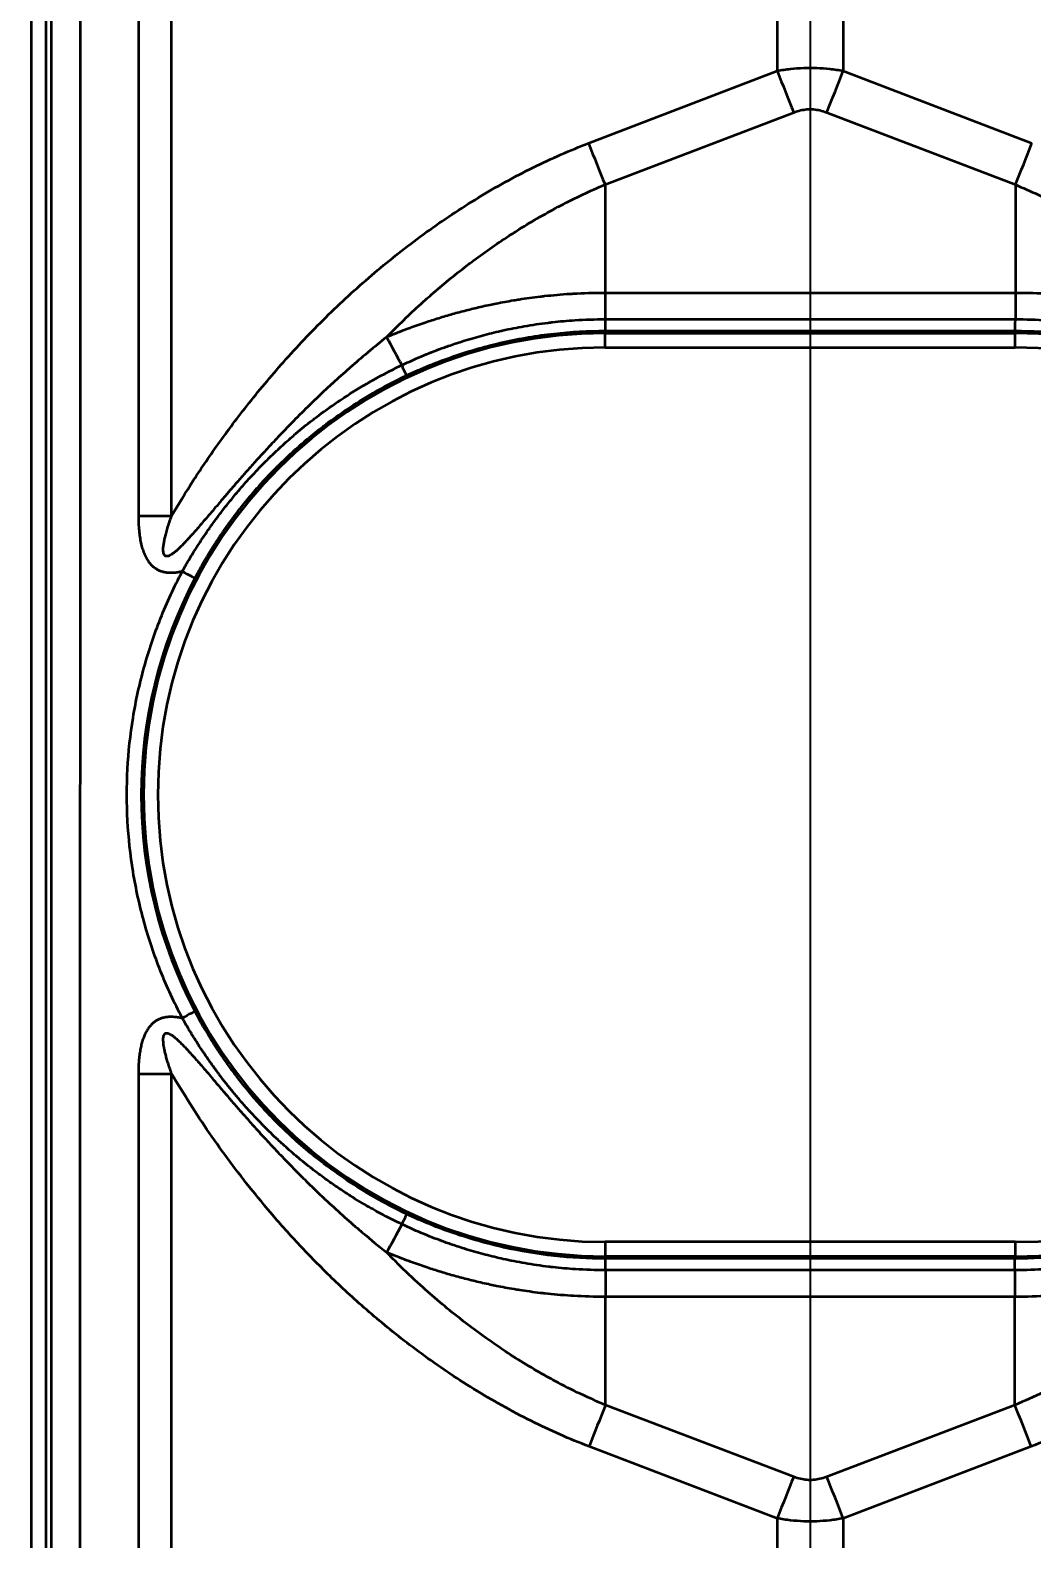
# Model space of a CAD drawing. Header units: millimetres. Extents: x 68 to 2000, y 100 to 2870.
# Drawn here: x 522.4 to 557.1, y 1742.9 to 1795.2 of the extents above; entities that cross this region are included whole.
import ezdxf

# ---------------------------------------------------------------- set-up
doc = ezdxf.new("R2010")
doc.units = ezdxf.units.MM
doc.header["$LTSCALE"] = 10
doc.layers.add('Bemaßung (ISO)', color=7, linetype='Continuous', lineweight=25)
doc.layers.add('Sichtbar schmal (ISO)', color=7, linetype='Continuous', lineweight=35)
doc.styles.add('Notiztext (DIN)', font='verdana.ttf')
doc.dimstyles.new('Standard (DIN)', dxfattribs={"dimscale": 10, "dimtxt": 2.5, "dimasz": 2.5, "dimexe": 2, "dimexo": 4, "dimgap": 0.5, "dimtad": 1, "dimdec": 1, "dimrnd": 1e-08, "dimtxsty": 'Notiztext (DIN)', "dimcen": 0.09, "dimclrd": 256, "dimclre": 256, "dimclrt": 256, "dimadec": 0, "dimazin": 2, "dimtfac": 1, "dimtmove": 0, "dimatfit": 3, "dimfxl": 0, "dimtolj": 1, "dimtzin": 0, "dimlwd": -1, "dimlwe": -1, "dimarcsym": 0})

# ---------------------------------------------------------------- blocks, each defined once
blk = doc.blocks.new('*D75')
at = {"layer": 'Bemaßung (ISO)', "transparency": 16777216}
for p, q in [((549.429, 1980.97), (549.429, 1443.321)), ((489.279, 1583.67), (489.279, 1443.321)), ((464.279, 1463.321), (439.279, 1463.321)), ((489.279, 1463.321), (514.279, 1463.321)), ((514.279, 1463.321), (524.429, 1463.321)), ((549.429, 1463.321), (524.429, 1463.321)), ((574.429, 1463.321), (599.429, 1463.321))]:
    blk.add_line(p, q, dxfattribs=at)
for points in [[(464.279, 1467.488), (464.279, 1459.154), (489.279, 1463.321)], [(574.429, 1467.488), (574.429, 1459.154), (549.429, 1463.321)]]:
    blk.add_solid(points, dxfattribs=at)
at = {"layer": 'Defpoints', "color": 0, "transparency": 16777216}
for p in [(549.429, 2020.97), (489.279, 1623.67), (549.429, 1463.321)]:
    blk.add_point(p, dxfattribs=at)
at = {"layer": 'Bemaßung (ISO)', "transparency": 16777216, "insert": (499.778, 1494.345), "char_height": 25, "attachment_point": 1, "style": 'Notiztext (DIN)'}
blk.add_mtext('\\A1;60', dxfattribs=at)
blk = doc.blocks.new('*D78')
at = {"layer": 'Bemaßung (ISO)', "transparency": 16777216}
for p, q in [((484.438, 2423.661), (377.204, 2423.661)), ((397.204, 1748.679), (397.204, 2398.661)), ((484.438, 1723.679), (377.204, 1723.679))]:
    blk.add_line(p, q, dxfattribs=at)
for points in [[(393.038, 2398.661), (401.371, 2398.661), (397.204, 2423.661)], [(393.038, 1748.679), (401.371, 1748.679), (397.204, 1723.679)]]:
    blk.add_solid(points, dxfattribs=at)
at = {"layer": 'Defpoints', "color": 0, "transparency": 16777216}
for p in [(397.204, 2423.661), (524.438, 2423.661), (524.438, 1723.679)]:
    blk.add_point(p, dxfattribs=at)
at = {"layer": 'Bemaßung (ISO)', "transparency": 16777216, "insert": (366.18, 2043.306), "char_height": 25, "attachment_point": 1, "rotation": 90, "style": 'Notiztext (DIN)'}
blk.add_mtext('\\A1;700', dxfattribs=at)

msp = doc.modelspace()

# ---------------------------------------------------------------- linework, layer by layer
at = {"layer": 'Sichtbar schmal (ISO)'}
for p, q in [((522.438, 1725.678), (522.438, 2421.662)), ((522.938, 2421.662), (522.938, 1725.678)), ((523.13, 1725.87), (523.153, 1976.053)), ((524.13, 1725.865), (524.153, 1976.048)), ((526.157, 1778.345), (526.157, 1943.991)), ((527.298, 1778.346), (527.298, 1943.991)), ((548.288, 1928.576), (548.288, 1793.771)), ((550.571, 1928.576), (550.571, 1793.771)), ((541.749, 1791.263), (548.288, 1793.771)), ((550.571, 1793.771), (557.11, 1791.263)), ((542.32, 1789.826), (548.859, 1792.333)), ((550, 1792.333), (556.539, 1789.826)), ((542.32, 1789.826), (542.32, 1786.068)), ((556.539, 1789.826), (556.539, 1786.068)), ((542.32, 1786.068), (542.32, 1785.159)), ((556.539, 1786.068), (542.32, 1786.068)), ((556.539, 1786.068), (556.539, 1785.159)), ((542.32, 1785.159), (556.539, 1785.159)), ((542.329, 1784.678), (542.329, 1784.755)), ((542.329, 1784.755), (556.529, 1784.755)), ((542.329, 1784.678), (556.529, 1784.678)), ((542.329, 1784.179), (542.329, 1784.678)), ((556.529, 1784.755), (556.529, 1784.678)), ((556.529, 1784.179), (556.529, 1784.678)), ((542.329, 1784.179), (556.529, 1784.179)), ((526.157, 1725.365), (526.157, 1758.991)), ((527.298, 1725.364), (527.298, 1758.991)), ((556.529, 1753.161), (542.329, 1753.161)), ((542.329, 1753.161), (542.329, 1752.661)), ((556.529, 1753.161), (556.529, 1752.661)), ((542.329, 1752.661), (542.329, 1752.582)), ((556.529, 1752.661), (542.329, 1752.661)), ((556.529, 1752.661), (556.529, 1752.582)), ((556.529, 1752.582), (542.329, 1752.582)), ((556.52, 1752.182), (542.339, 1752.182)), ((542.339, 1752.182), (542.339, 1751.257)), ((556.52, 1752.182), (556.52, 1751.257)), ((556.52, 1751.257), (542.339, 1751.257)), ((542.339, 1747.504), (542.339, 1751.257)), ((556.52, 1747.504), (556.52, 1751.257)), ((548.859, 1745.012), (542.339, 1747.504)), ((556.52, 1747.504), (550, 1745.012)), ((548.288, 1743.576), (541.768, 1746.068)), ((557.09, 1746.068), (550.571, 1743.576)), ((548.288, 1743.576), (548.288, 1725.322)), ((550.571, 1743.576), (550.571, 1725.322))]:
    msp.add_line(p, q, dxfattribs=at)
for centre, radius, start, end in [((542.329, 1768.67), 16.009, 90, 270), ((556.529, 1768.67), 16.009, 270, 90), ((542.329, 1768.67), 15.509, 90, 270), ((556.529, 1768.67), 15.509, 270, 90)]:
    msp.add_arc(centre, radius, start, end, dxfattribs=at)
for centre, major_axis, ratio, start_param, end_param in [((548.859, 1793.745), (1.79, -4.668), 0.104798, 4.666655, 4.979151), ((550, 1793.745), (-1.79, -4.668), 0.104799, 1.304034, 1.616531), ((542.32, 1791.237), (1.79, -4.668), 0.104799, 4.666654, 4.979151), ((556.539, 1791.237), (-1.79, -4.668), 0.104799, 1.304034, 1.616531), ((556.535, 1785.255), (-0.005, -0.5), 0.011278, 0.017587, 1.378219), ((536.276, 1781.748), (4.733, -8.809), 0.002478, 4.388759, 4.503357), ((535.222, 1783.655), (0.214, -0.452), 0.013165, 0.017455, 1.362159), ((526.157, 1778.398), (-10, 0), 0.005236, 1.570796, 1.685163), ((542.33, 1768.668), (-16.083, 0), 0.999985, 5.797613, 6.769203), ((527.664, 1776.408), (0.442, -0.233), 0.004632, 0.017453, 1.573239), ((527.667, 1760.923), (0.442, 0.234), 0.004629, 0.017453, 1.568349), ((526.157, 1759.043), (-10, 0), 0.005236, 1.570796, 1.685164), ((536.283, 1755.683), (4.738, 8.806), 0.002481, 4.379438, 4.494996), ((535.232, 1753.676), (0.214, 0.452), 0.008931, 4.929614, 6.265731), ((542.335, 1752.082), (-0.005, 0.5), 0.011383, 4.913606, 6.265594), ((542.339, 1746.042), (1.785, 4.67), 0.108522, 1.294198, 1.606695), ((556.52, 1746.042), (-1.785, 4.67), 0.108522, 4.67649, 4.988987), ((548.859, 1743.55), (1.785, 4.67), 0.108522, 1.294198, 1.606695), ((550, 1743.55), (-1.785, 4.67), 0.108522, 4.67649, 4.988987)]:
    msp.add_ellipse(centre, major_axis=major_axis, ratio=ratio, start_param=start_param, end_param=end_param, dxfattribs=at)
for points, knots in [([(548.288, 1793.771), (548.444, 1793.801), (548.599, 1793.824), (548.751, 1793.842), (548.904, 1793.859), (549.054, 1793.87), (549.204, 1793.876), (549.354, 1793.882), (549.504, 1793.882), (549.654, 1793.876), (549.804, 1793.87), (549.955, 1793.859), (550.107, 1793.842), (550.26, 1793.824), (550.415, 1793.801), (550.571, 1793.771)], [0.0000009, 0.0000009, 0.0000009, 0.0000009, 0.2, 0.2, 0.2, 0.4, 0.4, 0.4, 0.6, 0.6, 0.6, 0.8, 0.8, 0.8, 1, 1, 1, 1]), ([(548.859, 1792.333), (548.937, 1792.363), (549.091, 1792.41), (549.317, 1792.444), (549.541, 1792.444), (549.767, 1792.41), (549.922, 1792.363), (550, 1792.333)], [0.0000017, 0.0000017, 0.0000017, 0.0000017, 0.2, 0.4, 0.6, 0.8, 1, 1, 1, 1]), ([(527.298, 1778.346), (527.53, 1778.737), (527.783, 1779.149), (528.06, 1779.576), (528.337, 1780.004), (528.638, 1780.448), (528.97, 1780.911), (529.302, 1781.375), (529.664, 1781.857), (530.062, 1782.354), (530.459, 1782.852), (530.893, 1783.364), (531.358, 1783.879), (531.823, 1784.394), (532.32, 1784.911), (532.837, 1785.412), (533.353, 1785.912), (533.889, 1786.397), (534.436, 1786.857), (534.983, 1787.318), (535.541, 1787.754), (536.122, 1788.174), (536.703, 1788.594), (537.307, 1788.997), (537.929, 1789.375), (538.551, 1789.753), (539.191, 1790.105), (539.829, 1790.421), (540.468, 1790.737), (541.106, 1791.017), (541.749, 1791.263)], [0, 0, 0, 0, 0.1, 0.1, 0.1, 0.2, 0.2, 0.2, 0.3, 0.3, 0.3, 0.4, 0.4, 0.4, 0.5, 0.5, 0.5, 0.6, 0.6, 0.6, 0.7, 0.7, 0.7, 0.8, 0.8, 0.8, 0.9, 0.9, 0.9, 1, 1, 1, 1]), ([(534.75, 1784.538), (534.803, 1784.593), (534.856, 1784.647), (534.909, 1784.701), (535.291, 1785.088), (535.686, 1785.465), (536.093, 1785.828), (536.164, 1785.891), (536.235, 1785.954), (536.306, 1786.016), (536.703, 1786.363), (537.11, 1786.697), (537.531, 1787.019), (537.608, 1787.078), (537.685, 1787.136), (537.763, 1787.194), (538.188, 1787.511), (538.625, 1787.816), (539.073, 1788.105), (539.135, 1788.145), (539.197, 1788.185), (539.26, 1788.225), (539.73, 1788.521), (540.209, 1788.799), (540.688, 1789.053), (540.721, 1789.071), (540.755, 1789.088), (540.788, 1789.105), (541.298, 1789.372), (541.808, 1789.612), (542.32, 1789.826)], [0, 0, 0, 0, 0.0244768, 0.0244768, 0.0244768, 0.2, 0.2, 0.2, 0.2305457, 0.2305457, 0.2305457, 0.4, 0.4, 0.4, 0.4308357, 0.4308357, 0.4308357, 0.6, 0.6, 0.6, 0.6234963, 0.6234963, 0.6234963, 0.8, 0.8, 0.8, 0.8122123, 0.8122123, 0.8122123, 1, 1, 1, 1]), ([(556.539, 1789.826), (557.057, 1789.609), (557.578, 1789.364), (558.098, 1789.092), (558.247, 1789.013), (558.397, 1788.932), (558.547, 1788.849), (558.917, 1788.643), (559.287, 1788.423), (559.655, 1788.189), (559.952, 1788), (560.248, 1787.802), (560.543, 1787.595), (560.76, 1787.443), (560.976, 1787.285), (561.191, 1787.123), (561.628, 1786.793), (562.06, 1786.444), (562.484, 1786.077), (562.55, 1786.019), (562.617, 1785.96), (562.683, 1785.902), (563.17, 1785.471), (563.646, 1785.016), (564.109, 1784.538)], [0, 0, 0, 0, 0.2, 0.2, 0.2, 0.257551, 0.257551, 0.257551, 0.4, 0.4, 0.4, 0.515115, 0.515115, 0.515115, 0.6, 0.6, 0.6, 0.772792, 0.772792, 0.772792, 0.8, 0.8, 0.8, 1, 1, 1, 1]), ([(542.32, 1786.068), (541.929, 1786.068), (541.558, 1786.056), (541.211, 1786.036), (541.179, 1786.034), (541.147, 1786.033), (541.115, 1786.031), (540.8, 1786.011), (540.505, 1785.984), (540.225, 1785.954), (540.172, 1785.948), (540.12, 1785.942), (540.068, 1785.936), (539.815, 1785.906), (539.575, 1785.873), (539.344, 1785.837), (539.278, 1785.826), (539.213, 1785.816), (539.149, 1785.805), (538.94, 1785.77), (538.739, 1785.733), (538.546, 1785.694), (538.472, 1785.68), (538.399, 1785.665), (538.327, 1785.65), (538.147, 1785.612), (537.973, 1785.572), (537.802, 1785.531), (537.725, 1785.513), (537.648, 1785.494), (537.573, 1785.475), (537.41, 1785.433), (537.25, 1785.391), (537.091, 1785.347), (537.012, 1785.325), (536.934, 1785.302), (536.856, 1785.279), (536.694, 1785.232), (536.534, 1785.183), (536.373, 1785.132), (536.298, 1785.108), (536.223, 1785.083), (536.148, 1785.058), (535.966, 1784.998), (535.785, 1784.935), (535.604, 1784.869), (535.551, 1784.85), (535.498, 1784.831), (535.445, 1784.811), (535.212, 1784.724), (534.98, 1784.633), (534.75, 1784.538)], [0, 0, 0, 0, 0.1016717, 0.1016717, 0.1016717, 0.1111111, 0.1111111, 0.1111111, 0.2045981, 0.2045981, 0.2045981, 0.2222222, 0.2222222, 0.2222222, 0.3085882, 0.3085882, 0.3085882, 0.3333333, 0.3333333, 0.3333333, 0.4138486, 0.4138486, 0.4138486, 0.4444444, 0.4444444, 0.4444444, 0.521024, 0.521024, 0.521024, 0.5555556, 0.5555556, 0.5555556, 0.6298842, 0.6298842, 0.6298842, 0.6666667, 0.6666667, 0.6666667, 0.7424219, 0.7424219, 0.7424219, 0.7777778, 0.7777778, 0.7777778, 0.8637477, 0.8637477, 0.8637477, 0.8888889, 0.8888889, 0.8888889, 0.9999999, 0.9999999, 0.9999999, 0.9999999]), ([(564.109, 1784.538), (563.878, 1784.633), (563.646, 1784.724), (563.413, 1784.811), (563.41, 1784.812), (563.407, 1784.814), (563.403, 1784.815), (563.176, 1784.899), (562.948, 1784.979), (562.72, 1785.055), (562.716, 1785.057), (562.713, 1785.058), (562.71, 1785.059), (562.483, 1785.134), (562.256, 1785.205), (562.027, 1785.272), (562.019, 1785.275), (562.011, 1785.277), (562.002, 1785.28), (561.775, 1785.346), (561.547, 1785.408), (561.313, 1785.468), (561.304, 1785.47), (561.294, 1785.473), (561.285, 1785.475), (561.047, 1785.535), (560.804, 1785.592), (560.55, 1785.646), (560.543, 1785.647), (560.537, 1785.648), (560.53, 1785.65), (560.269, 1785.705), (559.997, 1785.757), (559.709, 1785.805), (559.42, 1785.853), (559.115, 1785.898), (558.79, 1785.936), (558.78, 1785.937), (558.77, 1785.938), (558.761, 1785.939), (558.443, 1785.976), (558.107, 1786.008), (557.743, 1786.031), (557.731, 1786.031), (557.719, 1786.032), (557.707, 1786.033), (557.343, 1786.055), (556.952, 1786.068), (556.539, 1786.068)], [0, 0, 0, 0, 0.111111, 0.111111, 0.111111, 0.11267, 0.11267, 0.11267, 0.220675, 0.220675, 0.220675, 0.222222, 0.222222, 0.222222, 0.329386, 0.329386, 0.329386, 0.333333, 0.333333, 0.333333, 0.440102, 0.440102, 0.440102, 0.444444, 0.444444, 0.444444, 0.552829, 0.552829, 0.552829, 0.555556, 0.555556, 0.555556, 0.666667, 0.666667, 0.666667, 0.777778, 0.777778, 0.777778, 0.781096, 0.781096, 0.781096, 0.888889, 0.888889, 0.888889, 0.892494, 0.892494, 0.892494, 1, 1, 1, 1]), ([(535.272, 1783.565), (535.527, 1783.686), (535.786, 1783.801), (536.047, 1783.909), (536.28, 1784.006), (536.515, 1784.097), (536.752, 1784.183), (536.817, 1784.206), (536.882, 1784.229), (536.947, 1784.252), (537.102, 1784.306), (537.259, 1784.357), (537.416, 1784.406), (537.634, 1784.475), (537.854, 1784.539), (538.076, 1784.599), (538.283, 1784.654), (538.492, 1784.706), (538.702, 1784.753), (538.724, 1784.758), (538.747, 1784.764), (538.77, 1784.769), (539.018, 1784.824), (539.268, 1784.873), (539.518, 1784.917), (539.793, 1784.964), (540.069, 1785.005), (540.346, 1785.039), (540.397, 1785.045), (540.449, 1785.051), (540.501, 1785.057), (540.758, 1785.086), (541.016, 1785.108), (541.275, 1785.125), (541.623, 1785.147), (541.971, 1785.159), (542.32, 1785.159)], [0, 0, 0, 0, 0.117316, 0.117316, 0.117316, 0.221559, 0.221559, 0.221559, 0.25, 0.25, 0.25, 0.31765, 0.31765, 0.31765, 0.411827, 0.411827, 0.411827, 0.5, 0.5, 0.5, 0.509587, 0.509587, 0.509587, 0.613981, 0.613981, 0.613981, 0.728548, 0.728548, 0.728548, 0.75, 0.75, 0.75, 0.85646, 0.85646, 0.85646, 1, 1, 1, 1]), ([(542.32, 1785.159), (542.32, 1785.114), (542.321, 1785.071), (542.322, 1785.031), (542.322, 1784.99), (542.323, 1784.952), (542.324, 1784.919), (542.324, 1784.901), (542.324, 1784.884), (542.325, 1784.868), (542.325, 1784.855), (542.325, 1784.843), (542.326, 1784.832), (542.326, 1784.807), (542.327, 1784.788), (542.328, 1784.775), (542.328, 1784.763), (542.329, 1784.756), (542.329, 1784.755)], [0, 0, 0, 0, 0.2, 0.2, 0.2, 0.4, 0.4, 0.4, 0.507792, 0.507792, 0.507792, 0.6, 0.6, 0.6, 0.8, 0.8, 0.8, 1, 1, 1, 1]), ([(556.539, 1785.159), (556.906, 1785.159), (557.273, 1785.146), (557.64, 1785.121), (557.88, 1785.105), (558.119, 1785.084), (558.358, 1785.057), (558.45, 1785.047), (558.541, 1785.036), (558.632, 1785.024), (558.929, 1784.986), (559.225, 1784.939), (559.52, 1784.885), (559.733, 1784.845), (559.946, 1784.801), (560.158, 1784.753), (560.209, 1784.742), (560.259, 1784.73), (560.31, 1784.718), (560.548, 1784.662), (560.786, 1784.6), (561.021, 1784.533), (561.244, 1784.469), (561.465, 1784.402), (561.683, 1784.329), (561.76, 1784.304), (561.836, 1784.278), (561.912, 1784.252), (562.049, 1784.204), (562.186, 1784.155), (562.321, 1784.103), (562.532, 1784.024), (562.74, 1783.94), (562.947, 1783.853), (563.162, 1783.761), (563.376, 1783.665), (563.586, 1783.565)], [0, 0, 0, 0, 0.1511745, 0.1511745, 0.1511745, 0.25, 0.25, 0.25, 0.2878367, 0.2878367, 0.2878367, 0.4108273, 0.4108273, 0.4108273, 0.5, 0.5, 0.5, 0.521296, 0.521296, 0.521296, 0.6219285, 0.6219285, 0.6219285, 0.7168528, 0.7168528, 0.7168528, 0.75, 0.75, 0.75, 0.8099122, 0.8099122, 0.8099122, 0.9029114, 0.9029114, 0.9029114, 0.9999993, 0.9999993, 0.9999993, 0.9999993]), ([(534.75, 1784.538), (534.532, 1784.366), (534.32, 1784.193), (534.115, 1784.022), (534.104, 1784.013), (534.093, 1784.003), (534.081, 1783.994), (533.876, 1783.823), (533.678, 1783.653), (533.485, 1783.483), (533.474, 1783.474), (533.464, 1783.465), (533.453, 1783.456), (533.26, 1783.286), (533.071, 1783.116), (532.884, 1782.945), (532.874, 1782.936), (532.865, 1782.927), (532.855, 1782.918), (532.668, 1782.746), (532.485, 1782.573), (532.304, 1782.4), (532.295, 1782.391), (532.286, 1782.382), (532.277, 1782.373), (532.096, 1782.2), (531.918, 1782.025), (531.747, 1781.854), (531.738, 1781.845), (531.73, 1781.837), (531.721, 1781.828), (531.55, 1781.657), (531.386, 1781.489), (531.231, 1781.328), (531.223, 1781.32), (531.216, 1781.312), (531.208, 1781.305), (531.054, 1781.144), (530.91, 1780.991), (530.774, 1780.846), (530.768, 1780.84), (530.762, 1780.833), (530.755, 1780.826), (530.621, 1780.682), (530.495, 1780.546), (530.377, 1780.416), (530.372, 1780.41), (530.367, 1780.404), (530.361, 1780.398), (530.244, 1780.269), (530.133, 1780.146), (530.029, 1780.029), (530.024, 1780.024), (530.02, 1780.019), (530.015, 1780.014), (529.911, 1779.897), (529.813, 1779.785), (529.719, 1779.679), (529.715, 1779.674), (529.711, 1779.67), (529.707, 1779.665), (529.614, 1779.559), (529.526, 1779.458), (529.442, 1779.361), (529.439, 1779.357), (529.435, 1779.353), (529.432, 1779.349), (529.348, 1779.252), (529.269, 1779.16), (529.193, 1779.072), (529.19, 1779.068), (529.187, 1779.065), (529.184, 1779.061), (529.109, 1778.973), (529.037, 1778.889), (528.968, 1778.809), (528.966, 1778.806), (528.963, 1778.803), (528.96, 1778.799), (528.892, 1778.719), (528.827, 1778.642), (528.764, 1778.569), (528.762, 1778.566), (528.759, 1778.564), (528.757, 1778.561), (528.695, 1778.488), (528.635, 1778.418), (528.578, 1778.351), (528.519, 1778.281), (528.462, 1778.215), (528.408, 1778.152), (528.354, 1778.089), (528.302, 1778.029), (528.253, 1777.972), (528.203, 1777.915), (528.156, 1777.86), (528.11, 1777.808), (528.064, 1777.756), (528.02, 1777.706), (527.978, 1777.659), (527.935, 1777.612), (527.894, 1777.566), (527.854, 1777.523), (527.815, 1777.48), (527.776, 1777.439), (527.739, 1777.401), (527.702, 1777.362), (527.666, 1777.325), (527.632, 1777.291), (527.598, 1777.257), (527.565, 1777.224), (527.533, 1777.195), (527.501, 1777.165), (527.47, 1777.138), (527.441, 1777.113), (527.412, 1777.088), (527.384, 1777.065), (527.358, 1777.045), (527.332, 1777.026), (527.307, 1777.008), (527.283, 1776.994), (527.26, 1776.979), (527.238, 1776.968), (527.218, 1776.959), (527.197, 1776.95), (527.179, 1776.944), (527.162, 1776.94), (527.145, 1776.937), (527.13, 1776.936), (527.116, 1776.937), (527.103, 1776.939), (527.09, 1776.942), (527.079, 1776.949), (527.068, 1776.955), (527.058, 1776.964), (527.049, 1776.976), (527.04, 1776.988), (527.032, 1777.003), (527.026, 1777.022), (527.02, 1777.041), (527.015, 1777.064), (527.012, 1777.09), (527.009, 1777.116), (527.008, 1777.146), (527.008, 1777.179), (527.009, 1777.212), (527.011, 1777.248), (527.016, 1777.288), (527.02, 1777.327), (527.026, 1777.37), (527.034, 1777.416), (527.043, 1777.463), (527.052, 1777.512), (527.064, 1777.564), (527.076, 1777.616), (527.089, 1777.672), (527.105, 1777.73), (527.12, 1777.789), (527.138, 1777.85), (527.157, 1777.915), (527.176, 1777.98), (527.197, 1778.048), (527.221, 1778.12), (527.244, 1778.191), (527.27, 1778.267), (527.298, 1778.346)], [0, 0, 0, 0, 0.023108, 0.023108, 0.023108, 0.02439, 0.02439, 0.02439, 0.047527, 0.047527, 0.047527, 0.04878, 0.04878, 0.04878, 0.071951, 0.071951, 0.071951, 0.073171, 0.073171, 0.073171, 0.096378, 0.096378, 0.096378, 0.097561, 0.097561, 0.097561, 0.120805, 0.120805, 0.120805, 0.121951, 0.121951, 0.121951, 0.145225, 0.145225, 0.145225, 0.146341, 0.146341, 0.146341, 0.169641, 0.169641, 0.169641, 0.170732, 0.170732, 0.170732, 0.194061, 0.194061, 0.194061, 0.195122, 0.195122, 0.195122, 0.218484, 0.218484, 0.218484, 0.219512, 0.219512, 0.219512, 0.242907, 0.242907, 0.242907, 0.243902, 0.243902, 0.243902, 0.26733, 0.26733, 0.26733, 0.268293, 0.268293, 0.268293, 0.291752, 0.291752, 0.291752, 0.292683, 0.292683, 0.292683, 0.316175, 0.316175, 0.316175, 0.317073, 0.317073, 0.317073, 0.340597, 0.340597, 0.340597, 0.341463, 0.341463, 0.341463, 0.365019, 0.365019, 0.365019, 0.389442, 0.389442, 0.389442, 0.413864, 0.413864, 0.413864, 0.438286, 0.438286, 0.438286, 0.462709, 0.462709, 0.462709, 0.487131, 0.487131, 0.487131, 0.511554, 0.511554, 0.511554, 0.535977, 0.535977, 0.535977, 0.560399, 0.560399, 0.560399, 0.584821, 0.584821, 0.584821, 0.609243, 0.609243, 0.609243, 0.633665, 0.633665, 0.633665, 0.658086, 0.658086, 0.658086, 0.682506, 0.682506, 0.682506, 0.706928, 0.706928, 0.706928, 0.73135, 0.73135, 0.73135, 0.755775, 0.755775, 0.755775, 0.780202, 0.780202, 0.780202, 0.804624, 0.804624, 0.804624, 0.829044, 0.829044, 0.829044, 0.853466, 0.853466, 0.853466, 0.877888, 0.877888, 0.877888, 0.902311, 0.902311, 0.902311, 0.926733, 0.926733, 0.926733, 0.951155, 0.951155, 0.951155, 0.975578, 0.975578, 0.975578, 1, 1, 1, 1]), ([(535.436, 1783.204), (535.968, 1783.456), (536.515, 1783.679), (537.076, 1783.873), (537.637, 1784.067), (538.211, 1784.23), (538.792, 1784.361), (539.373, 1784.492), (539.961, 1784.591), (540.552, 1784.656), (541.142, 1784.722), (541.736, 1784.755), (542.329, 1784.755)], [0, 0, 0, 0, 0.25, 0.25, 0.25, 0.5, 0.5, 0.5, 0.75, 0.75, 0.75, 1, 1, 1, 1]), ([(556.529, 1784.755), (557.123, 1784.755), (557.717, 1784.722), (558.308, 1784.656), (558.898, 1784.591), (559.486, 1784.492), (560.067, 1784.361), (560.648, 1784.23), (561.223, 1784.067), (561.783, 1783.873), (562.344, 1783.679), (562.891, 1783.456), (563.422, 1783.204)], [0, 0, 0, 0, 0.25, 0.25, 0.25, 0.5, 0.5, 0.5, 0.75, 0.75, 0.75, 1, 1, 1, 1]), ([(527.664, 1776.411), (527.707, 1776.489), (527.754, 1776.571), (527.805, 1776.658), (527.808, 1776.664), (527.812, 1776.669), (527.815, 1776.675), (527.863, 1776.757), (527.914, 1776.842), (527.969, 1776.932), (527.977, 1776.945), (527.985, 1776.958), (527.993, 1776.972), (528.045, 1777.056), (528.099, 1777.143), (528.157, 1777.234), (528.171, 1777.255), (528.185, 1777.277), (528.199, 1777.299), (528.254, 1777.384), (528.312, 1777.472), (528.372, 1777.563), (528.393, 1777.593), (528.414, 1777.625), (528.435, 1777.656), (528.493, 1777.741), (528.553, 1777.829), (528.617, 1777.919), (528.646, 1777.96), (528.675, 1778.001), (528.705, 1778.044), (528.766, 1778.128), (528.829, 1778.214), (528.894, 1778.302), (528.933, 1778.355), (528.973, 1778.408), (529.015, 1778.462), (529.077, 1778.544), (529.142, 1778.628), (529.209, 1778.713), (529.261, 1778.778), (529.314, 1778.845), (529.369, 1778.912), (529.433, 1778.99), (529.499, 1779.07), (529.568, 1779.152), (529.635, 1779.231), (529.704, 1779.312), (529.777, 1779.395), (529.841, 1779.468), (529.908, 1779.543), (529.977, 1779.62), (530.064, 1779.715), (530.154, 1779.812), (530.247, 1779.911), (530.312, 1779.979), (530.378, 1780.047), (530.446, 1780.116), (530.557, 1780.229), (530.672, 1780.344), (530.794, 1780.461), (530.856, 1780.521), (530.919, 1780.581), (530.985, 1780.642), (531.126, 1780.773), (531.274, 1780.907), (531.43, 1781.043), (531.488, 1781.093), (531.546, 1781.144), (531.606, 1781.194), (531.785, 1781.346), (531.974, 1781.5), (532.175, 1781.656), (532.225, 1781.694), (532.275, 1781.732), (532.325, 1781.77), (532.551, 1781.942), (532.792, 1782.115), (533.05, 1782.29), (533.086, 1782.315), (533.123, 1782.34), (533.16, 1782.365), (533.444, 1782.554), (533.747, 1782.744), (534.075, 1782.934), (534.095, 1782.945), (534.114, 1782.956), (534.134, 1782.968), (534.485, 1783.169), (534.864, 1783.37), (535.272, 1783.565)], [0, 0, 0, 0, 0.0625, 0.0625, 0.0625, 0.0666936, 0.0666936, 0.0666936, 0.125, 0.125, 0.125, 0.1336405, 0.1336405, 0.1336405, 0.1875, 0.1875, 0.1875, 0.2003115, 0.2003115, 0.2003115, 0.25, 0.25, 0.25, 0.2668854, 0.2668854, 0.2668854, 0.3125, 0.3125, 0.3125, 0.3333799, 0.3333799, 0.3333799, 0.375, 0.375, 0.375, 0.3998262, 0.3998262, 0.3998262, 0.4375, 0.4375, 0.4375, 0.4663407, 0.4663407, 0.4663407, 0.5, 0.5, 0.5, 0.5329267, 0.5329267, 0.5329267, 0.5625, 0.5625, 0.5625, 0.5995962, 0.5995962, 0.5995962, 0.625, 0.625, 0.625, 0.6663612, 0.6663612, 0.6663612, 0.6875, 0.6875, 0.6875, 0.7332324, 0.7332324, 0.7332324, 0.75, 0.75, 0.75, 0.8002355, 0.8002355, 0.8002355, 0.8125, 0.8125, 0.8125, 0.8672658, 0.8672658, 0.8672658, 0.875, 0.875, 0.875, 0.9340134, 0.9340134, 0.9340134, 0.9375, 0.9375, 0.9375, 0.9999999, 0.9999999, 0.9999999, 0.9999999]), ([(528.106, 1776.175), (528.147, 1776.253), (528.192, 1776.336), (528.24, 1776.424), (528.243, 1776.429), (528.246, 1776.435), (528.25, 1776.441), (528.295, 1776.523), (528.343, 1776.609), (528.394, 1776.698), (528.402, 1776.711), (528.41, 1776.725), (528.417, 1776.738), (528.466, 1776.822), (528.517, 1776.909), (528.572, 1776.999), (528.585, 1777.02), (528.598, 1777.042), (528.611, 1777.063), (528.663, 1777.148), (528.717, 1777.235), (528.774, 1777.325), (528.794, 1777.356), (528.814, 1777.386), (528.834, 1777.418), (528.888, 1777.502), (528.946, 1777.588), (529.006, 1777.677), (529.033, 1777.718), (529.061, 1777.759), (529.09, 1777.801), (529.147, 1777.884), (529.207, 1777.969), (529.269, 1778.056), (529.306, 1778.108), (529.345, 1778.16), (529.384, 1778.213), (529.443, 1778.294), (529.505, 1778.377), (529.569, 1778.461), (529.619, 1778.525), (529.669, 1778.59), (529.722, 1778.656), (529.783, 1778.734), (529.846, 1778.812), (529.912, 1778.892), (529.976, 1778.97), (530.043, 1779.05), (530.112, 1779.131), (530.174, 1779.203), (530.238, 1779.277), (530.304, 1779.352), (530.388, 1779.445), (530.474, 1779.541), (530.564, 1779.638), (530.626, 1779.704), (530.69, 1779.771), (530.755, 1779.839), (530.862, 1779.95), (530.973, 1780.062), (531.091, 1780.177), (531.15, 1780.235), (531.212, 1780.294), (531.275, 1780.354), (531.411, 1780.483), (531.554, 1780.614), (531.705, 1780.747), (531.761, 1780.796), (531.817, 1780.845), (531.875, 1780.895), (532.048, 1781.043), (532.231, 1781.193), (532.427, 1781.346), (532.474, 1781.383), (532.523, 1781.42), (532.572, 1781.458), (532.791, 1781.625), (533.025, 1781.795), (533.275, 1781.965), (533.31, 1781.989), (533.346, 1782.014), (533.382, 1782.038), (533.657, 1782.222), (533.952, 1782.407), (534.271, 1782.592), (534.29, 1782.603), (534.309, 1782.614), (534.328, 1782.625), (534.67, 1782.82), (535.039, 1783.015), (535.436, 1783.204)], [0.0000001, 0.0000001, 0.0000001, 0.0000001, 0.0625, 0.0625, 0.0625, 0.0666925, 0.0666925, 0.0666925, 0.125, 0.125, 0.125, 0.1336397, 0.1336397, 0.1336397, 0.1875, 0.1875, 0.1875, 0.20031, 0.20031, 0.20031, 0.25, 0.25, 0.25, 0.2668842, 0.2668842, 0.2668842, 0.3125, 0.3125, 0.3125, 0.3333788, 0.3333788, 0.3333788, 0.375, 0.375, 0.375, 0.3998252, 0.3998252, 0.3998252, 0.4375, 0.4375, 0.4375, 0.4663398, 0.4663398, 0.4663398, 0.5, 0.5, 0.5, 0.5329257, 0.5329257, 0.5329257, 0.5625, 0.5625, 0.5625, 0.5995953, 0.5995953, 0.5995953, 0.625, 0.625, 0.625, 0.6663604, 0.6663604, 0.6663604, 0.6875, 0.6875, 0.6875, 0.7332316, 0.7332316, 0.7332316, 0.75, 0.75, 0.75, 0.8002348, 0.8002348, 0.8002348, 0.8125, 0.8125, 0.8125, 0.8672652, 0.8672652, 0.8672652, 0.875, 0.875, 0.875, 0.9340125, 0.9340125, 0.9340125, 0.9375, 0.9375, 0.9375, 1, 1, 1, 1]), ([(527.664, 1776.411), (527.612, 1776.398), (527.512, 1776.378), (527.367, 1776.36), (527.23, 1776.357), (527.102, 1776.369), (526.986, 1776.395), (526.88, 1776.434), (526.782, 1776.485), (526.686, 1776.552), (526.591, 1776.642), (526.501, 1776.755), (526.421, 1776.888), (526.352, 1777.039), (526.292, 1777.21), (526.244, 1777.398), (526.205, 1777.605), (526.178, 1777.829), (526.161, 1778.074), (526.157, 1778.253), (526.157, 1778.345)], [0, 0, 0, 0, 0.0555556, 0.1111111, 0.1666667, 0.2222222, 0.2777778, 0.3333333, 0.3888889, 0.4444444, 0.5, 0.5555556, 0.6111111, 0.6666667, 0.7222222, 0.7777778, 0.8333333, 0.8888889, 0.9444444, 0.9999998, 0.9999998, 0.9999998, 0.9999998]), ([(527.667, 1760.925), (527.387, 1761.455), (526.888, 1762.537), (526.317, 1764.237), (525.932, 1765.988), (525.739, 1767.771), (525.738, 1769.564), (525.931, 1771.347), (526.315, 1773.098), (526.886, 1774.799), (527.384, 1775.881), (527.664, 1776.411)], [0, 0, 0, 0, 0.1111111, 0.2222222, 0.3333333, 0.4444444, 0.5555556, 0.6666667, 0.7777778, 0.8888889, 1, 1, 1, 1]), ([(535.446, 1754.128), (535.047, 1754.317), (534.677, 1754.512), (534.334, 1754.709), (533.992, 1754.905), (533.678, 1755.101), (533.386, 1755.297), (533.094, 1755.492), (532.824, 1755.686), (532.574, 1755.877), (532.323, 1756.069), (532.091, 1756.257), (531.876, 1756.441), (531.66, 1756.626), (531.461, 1756.806), (531.275, 1756.983), (531.089, 1757.159), (530.916, 1757.331), (530.755, 1757.498), (530.594, 1757.665), (530.444, 1757.828), (530.304, 1757.986), (530.164, 1758.144), (530.033, 1758.297), (529.911, 1758.445), (529.789, 1758.594), (529.675, 1758.738), (529.569, 1758.877), (529.462, 1759.016), (529.362, 1759.151), (529.269, 1759.282), (529.175, 1759.412), (529.087, 1759.538), (529.005, 1759.66), (528.923, 1759.782), (528.846, 1759.899), (528.774, 1760.012), (528.702, 1760.125), (528.635, 1760.233), (528.572, 1760.337), (528.509, 1760.442), (528.45, 1760.542), (528.395, 1760.637), (528.34, 1760.732), (528.289, 1760.823), (528.242, 1760.91), (528.194, 1760.996), (528.15, 1761.078), (528.109, 1761.156)], [0, 0, 0, 0, 0.0625, 0.0625, 0.0625, 0.125, 0.125, 0.125, 0.1875, 0.1875, 0.1875, 0.25, 0.25, 0.25, 0.3125, 0.3125, 0.3125, 0.375, 0.375, 0.375, 0.4375, 0.4375, 0.4375, 0.5, 0.5, 0.5, 0.5625, 0.5625, 0.5625, 0.625, 0.625, 0.625, 0.6875, 0.6875, 0.6875, 0.75, 0.75, 0.75, 0.8125, 0.8125, 0.8125, 0.875, 0.875, 0.875, 0.9375, 0.9375, 0.9375, 1, 1, 1, 1]), ([(526.157, 1758.991), (526.157, 1759.071), (526.16, 1759.225), (526.172, 1759.44), (526.193, 1759.64), (526.222, 1759.827), (526.258, 1759.999), (526.303, 1760.158), (526.355, 1760.304), (526.416, 1760.438), (526.486, 1760.558), (526.564, 1760.663), (526.648, 1760.751), (526.736, 1760.822), (526.829, 1760.879), (526.935, 1760.925), (527.058, 1760.96), (527.196, 1760.978), (527.343, 1760.978), (527.5, 1760.961), (527.61, 1760.939), (527.667, 1760.925)], [0, 0, 0, 0, 0.0526316, 0.1052632, 0.1578947, 0.2105263, 0.2631579, 0.3157895, 0.3684211, 0.4210526, 0.4736842, 0.5263158, 0.5789474, 0.6315789, 0.6842105, 0.7368421, 0.7894737, 0.8421053, 0.8947368, 0.9473684, 1, 1, 1, 1]), ([(535.282, 1753.772), (535.257, 1753.784), (535.231, 1753.797), (535.205, 1753.809), (534.884, 1753.964), (534.581, 1754.122), (534.296, 1754.282), (534.243, 1754.311), (534.191, 1754.341), (534.14, 1754.37), (533.915, 1754.499), (533.701, 1754.628), (533.498, 1754.757), (533.383, 1754.83), (533.272, 1754.902), (533.164, 1754.974), (533.038, 1755.058), (532.915, 1755.142), (532.797, 1755.226), (532.633, 1755.341), (532.477, 1755.456), (532.327, 1755.57), (532.278, 1755.607), (532.229, 1755.644), (532.181, 1755.682), (531.99, 1755.83), (531.809, 1755.976), (531.639, 1756.12), (531.628, 1756.129), (531.617, 1756.138), (531.607, 1756.147), (531.45, 1756.28), (531.301, 1756.411), (531.159, 1756.539), (531.1, 1756.593), (531.041, 1756.647), (530.985, 1756.7), (530.898, 1756.781), (530.814, 1756.861), (530.732, 1756.94), (530.633, 1757.037), (530.537, 1757.132), (530.445, 1757.226), (530.413, 1757.259), (530.381, 1757.291), (530.35, 1757.324), (530.23, 1757.448), (530.116, 1757.57), (530.007, 1757.689), (529.997, 1757.7), (529.987, 1757.711), (529.976, 1757.723), (529.881, 1757.828), (529.789, 1757.932), (529.702, 1758.033), (529.656, 1758.086), (529.611, 1758.139), (529.567, 1758.191), (529.52, 1758.246), (529.474, 1758.301), (529.43, 1758.355), (529.353, 1758.449), (529.279, 1758.54), (529.209, 1758.63), (529.201, 1758.639), (529.194, 1758.647), (529.187, 1758.656), (529.112, 1758.752), (529.04, 1758.846), (528.97, 1758.938), (528.944, 1758.972), (528.919, 1759.006), (528.894, 1759.04), (528.853, 1759.095), (528.814, 1759.148), (528.775, 1759.201), (528.72, 1759.277), (528.667, 1759.351), (528.616, 1759.423), (528.61, 1759.432), (528.605, 1759.44), (528.599, 1759.448), (528.543, 1759.527), (528.49, 1759.605), (528.439, 1759.68), (528.416, 1759.714), (528.394, 1759.747), (528.372, 1759.779), (528.345, 1759.82), (528.318, 1759.86), (528.292, 1759.9), (528.245, 1759.971), (528.201, 1760.04), (528.158, 1760.107), (528.113, 1760.177), (528.07, 1760.246), (528.029, 1760.311), (528.009, 1760.344), (527.989, 1760.376), (527.97, 1760.408), (527.948, 1760.443), (527.927, 1760.478), (527.907, 1760.512), (527.872, 1760.57), (527.839, 1760.626), (527.807, 1760.68), (527.799, 1760.693), (527.792, 1760.706), (527.784, 1760.719), (527.743, 1760.791), (527.704, 1760.86), (527.667, 1760.925)], [0, 0, 0, 0, 0.003944, 0.003944, 0.003944, 0.053384, 0.053384, 0.053384, 0.0625, 0.0625, 0.0625, 0.102505, 0.102505, 0.102505, 0.125, 0.125, 0.125, 0.151265, 0.151265, 0.151265, 0.1875, 0.1875, 0.1875, 0.19944, 0.19944, 0.19944, 0.247023, 0.247023, 0.247023, 0.25, 0.25, 0.25, 0.294038, 0.294038, 0.294038, 0.3125, 0.3125, 0.3125, 0.34064, 0.34064, 0.34064, 0.375, 0.375, 0.375, 0.387011, 0.387011, 0.387011, 0.433077, 0.433077, 0.433077, 0.4375, 0.4375, 0.4375, 0.47849, 0.47849, 0.47849, 0.5, 0.5, 0.5, 0.52297, 0.52297, 0.52297, 0.5625, 0.5625, 0.5625, 0.566456, 0.566456, 0.566456, 0.608989, 0.608989, 0.608989, 0.625, 0.625, 0.625, 0.65068, 0.65068, 0.65068, 0.6875, 0.6875, 0.6875, 0.69168, 0.69168, 0.69168, 0.732154, 0.732154, 0.732154, 0.75, 0.75, 0.75, 0.772374, 0.772374, 0.772374, 0.8125, 0.8125, 0.8125, 0.854284, 0.854284, 0.854284, 0.875, 0.875, 0.875, 0.898218, 0.898218, 0.898218, 0.9375, 0.9375, 0.9375, 0.946962, 0.946962, 0.946962, 1, 1, 1, 1]), ([(527.298, 1758.991), (527.284, 1759.031), (527.27, 1759.07), (527.257, 1759.108), (527.248, 1759.134), (527.24, 1759.161), (527.231, 1759.187), (527.21, 1759.249), (527.191, 1759.309), (527.174, 1759.366), (527.156, 1759.423), (527.14, 1759.479), (527.125, 1759.531), (527.111, 1759.584), (527.097, 1759.635), (527.085, 1759.683), (527.073, 1759.731), (527.063, 1759.777), (527.054, 1759.82), (527.045, 1759.864), (527.037, 1759.905), (527.03, 1759.944), (527.024, 1759.983), (527.019, 1760.019), (527.015, 1760.054), (527.012, 1760.088), (527.009, 1760.12), (527.008, 1760.15), (527.008, 1760.18), (527.008, 1760.207), (527.01, 1760.231), (527.012, 1760.256), (527.016, 1760.278), (527.02, 1760.297), (527.025, 1760.315), (527.031, 1760.332), (527.039, 1760.345), (527.046, 1760.358), (527.054, 1760.369), (527.064, 1760.378), (527.074, 1760.386), (527.085, 1760.392), (527.098, 1760.396), (527.11, 1760.4), (527.125, 1760.402), (527.142, 1760.4), (527.159, 1760.399), (527.178, 1760.394), (527.199, 1760.386), (527.22, 1760.378), (527.243, 1760.367), (527.268, 1760.353), (527.292, 1760.338), (527.319, 1760.32), (527.347, 1760.3), (527.376, 1760.279), (527.406, 1760.255), (527.438, 1760.228), (527.469, 1760.201), (527.503, 1760.17), (527.538, 1760.138), (527.573, 1760.105), (527.609, 1760.07), (527.646, 1760.032), (527.684, 1759.994), (527.723, 1759.954), (527.763, 1759.911), (527.804, 1759.869), (527.845, 1759.824), (527.888, 1759.777), (527.932, 1759.729), (527.977, 1759.679), (528.023, 1759.627), (528.037, 1759.612), (528.05, 1759.597), (528.064, 1759.581), (528.098, 1759.542), (528.133, 1759.502), (528.17, 1759.461), (528.22, 1759.403), (528.273, 1759.342), (528.329, 1759.277), (528.384, 1759.213), (528.442, 1759.146), (528.502, 1759.075), (528.563, 1759.004), (528.626, 1758.93), (528.692, 1758.853), (528.758, 1758.775), (528.827, 1758.694), (528.899, 1758.61), (528.907, 1758.6), (528.915, 1758.591), (528.923, 1758.581), (528.988, 1758.505), (529.056, 1758.426), (529.126, 1758.343), (529.206, 1758.25), (529.289, 1758.153), (529.377, 1758.052), (529.465, 1757.95), (529.557, 1757.844), (529.654, 1757.733), (529.694, 1757.687), (529.735, 1757.64), (529.777, 1757.593), (529.836, 1757.525), (529.897, 1757.457), (529.959, 1757.386), (530.066, 1757.266), (530.178, 1757.141), (530.295, 1757.011), (530.41, 1756.885), (530.529, 1756.755), (530.654, 1756.62), (530.657, 1756.616), (530.661, 1756.612), (530.664, 1756.609), (530.793, 1756.47), (530.928, 1756.326), (531.07, 1756.177), (531.212, 1756.027), (531.362, 1755.873), (531.52, 1755.712), (531.542, 1755.689), (531.565, 1755.666), (531.587, 1755.643), (531.725, 1755.504), (531.87, 1755.359), (532.022, 1755.21), (532.199, 1755.037), (532.386, 1754.856), (532.586, 1754.669), (532.599, 1754.657), (532.612, 1754.645), (532.625, 1754.633), (532.812, 1754.457), (533.011, 1754.275), (533.221, 1754.086), (533.408, 1753.919), (533.604, 1753.747), (533.812, 1753.57), (533.854, 1753.534), (533.896, 1753.498), (533.939, 1753.461), (534.194, 1753.246), (534.466, 1753.022), (534.755, 1752.794)], [0, 0, 0, 0, 0.0142897, 0.0142897, 0.0142897, 0.0243902, 0.0243902, 0.0243902, 0.0487805, 0.0487805, 0.0487805, 0.0731707, 0.0731707, 0.0731707, 0.097561, 0.097561, 0.097561, 0.1219512, 0.1219512, 0.1219512, 0.1463415, 0.1463415, 0.1463415, 0.1707317, 0.1707317, 0.1707317, 0.195122, 0.195122, 0.195122, 0.2195122, 0.2195122, 0.2195122, 0.2439024, 0.2439024, 0.2439024, 0.2682927, 0.2682927, 0.2682927, 0.2926829, 0.2926829, 0.2926829, 0.3170732, 0.3170732, 0.3170732, 0.3414634, 0.3414634, 0.3414634, 0.3658537, 0.3658537, 0.3658537, 0.3902439, 0.3902439, 0.3902439, 0.4146341, 0.4146341, 0.4146341, 0.4390244, 0.4390244, 0.4390244, 0.4634146, 0.4634146, 0.4634146, 0.4878049, 0.4878049, 0.4878049, 0.5121951, 0.5121951, 0.5121951, 0.5365854, 0.5365854, 0.5365854, 0.5609756, 0.5609756, 0.5609756, 0.5679269, 0.5679269, 0.5679269, 0.5853659, 0.5853659, 0.5853659, 0.6097561, 0.6097561, 0.6097561, 0.6341463, 0.6341463, 0.6341463, 0.6585366, 0.6585366, 0.6585366, 0.6829268, 0.6829268, 0.6829268, 0.6856103, 0.6856103, 0.6856103, 0.7073171, 0.7073171, 0.7073171, 0.7317073, 0.7317073, 0.7317073, 0.7560976, 0.7560976, 0.7560976, 0.7662172, 0.7662172, 0.7662172, 0.7804878, 0.7804878, 0.7804878, 0.804878, 0.804878, 0.804878, 0.828605, 0.828605, 0.828605, 0.8292683, 0.8292683, 0.8292683, 0.8536585, 0.8536585, 0.8536585, 0.8780488, 0.8780488, 0.8780488, 0.8814908, 0.8814908, 0.8814908, 0.902439, 0.902439, 0.902439, 0.9268293, 0.9268293, 0.9268293, 0.9284133, 0.9284133, 0.9284133, 0.9512195, 0.9512195, 0.9512195, 0.9715084, 0.9715084, 0.9715084, 0.9756098, 0.9756098, 0.9756098, 0.9999998, 0.9999998, 0.9999998, 0.9999998]), ([(541.768, 1746.068), (541.093, 1746.326), (539.762, 1746.911), (537.738, 1748.042), (535.927, 1749.275), (534.373, 1750.509), (533.048, 1751.702), (531.914, 1752.841), (530.937, 1753.919), (530.083, 1754.944), (529.316, 1755.939), (528.604, 1756.935), (527.93, 1757.95), (527.505, 1758.642), (527.298, 1758.991)], [0, 0, 0, 0, 0.0833333, 0.1666667, 0.25, 0.3333333, 0.4166667, 0.5, 0.5833333, 0.6666667, 0.75, 0.8333333, 0.9166667, 0.9999999, 0.9999999, 0.9999999, 0.9999999]), ([(571.561, 1758.991), (571.294, 1758.54), (570.998, 1758.063), (570.672, 1757.566), (570.345, 1757.069), (569.987, 1756.552), (569.588, 1756.012), (569.189, 1755.473), (568.75, 1754.911), (568.268, 1754.338), (567.785, 1753.765), (567.26, 1753.18), (566.705, 1752.608), (566.149, 1752.036), (565.563, 1751.477), (564.967, 1750.95), (564.371, 1750.424), (563.765, 1749.929), (563.135, 1749.457), (562.505, 1748.985), (561.851, 1748.535), (561.18, 1748.118), (560.51, 1747.7), (559.824, 1747.316), (559.141, 1746.973), (558.457, 1746.63), (557.775, 1746.33), (557.09, 1746.068)], [0, 0, 0, 0, 0.111111, 0.111111, 0.111111, 0.222222, 0.222222, 0.222222, 0.333333, 0.333333, 0.333333, 0.444444, 0.444444, 0.444444, 0.555556, 0.555556, 0.555556, 0.666667, 0.666667, 0.666667, 0.777778, 0.777778, 0.777778, 0.888889, 0.888889, 0.888889, 1, 1, 1, 1]), ([(542.339, 1752.182), (541.991, 1752.182), (541.642, 1752.193), (541.294, 1752.215), (541.035, 1752.231), (540.776, 1752.254), (540.518, 1752.282), (540.467, 1752.288), (540.416, 1752.294), (540.366, 1752.3), (540.089, 1752.333), (539.813, 1752.374), (539.538, 1752.421), (539.288, 1752.464), (539.038, 1752.513), (538.789, 1752.568), (538.765, 1752.574), (538.741, 1752.579), (538.717, 1752.585), (538.508, 1752.632), (538.301, 1752.683), (538.094, 1752.738), (537.872, 1752.797), (537.652, 1752.861), (537.433, 1752.929), (537.274, 1752.979), (537.117, 1753.031), (536.96, 1753.085), (536.896, 1753.107), (536.832, 1753.13), (536.768, 1753.153), (536.529, 1753.239), (536.293, 1753.33), (536.06, 1753.427), (535.797, 1753.535), (535.538, 1753.65), (535.282, 1753.772)], [0, 0, 0, 0, 0.1433317, 0.1433317, 0.1433317, 0.25, 0.25, 0.25, 0.2710539, 0.2710539, 0.2710539, 0.3854819, 0.3854819, 0.3854819, 0.4898033, 0.4898033, 0.4898033, 0.5, 0.5, 0.5, 0.5875475, 0.5875475, 0.5875475, 0.6817628, 0.6817628, 0.6817628, 0.75, 0.75, 0.75, 0.7779936, 0.7779936, 0.7779936, 0.8824416, 0.8824416, 0.8824416, 0.9999992, 0.9999992, 0.9999992, 0.9999992]), ([(542.329, 1752.582), (541.737, 1752.582), (541.144, 1752.615), (540.555, 1752.68), (539.965, 1752.746), (539.378, 1752.844), (538.798, 1752.974), (538.218, 1753.105), (537.644, 1753.268), (537.084, 1753.461), (536.524, 1753.654), (535.978, 1753.877), (535.446, 1754.128)], [0, 0, 0, 0, 0.25, 0.25, 0.25, 0.5, 0.5, 0.5, 0.75, 0.75, 0.75, 1, 1, 1, 1]), ([(563.576, 1753.772), (563.366, 1753.672), (563.153, 1753.576), (562.938, 1753.485), (562.731, 1753.397), (562.523, 1753.314), (562.312, 1753.234), (562.176, 1753.183), (562.038, 1753.133), (561.899, 1753.085), (561.824, 1753.059), (561.749, 1753.034), (561.674, 1753.009), (561.455, 1752.937), (561.234, 1752.869), (561.011, 1752.806), (560.775, 1752.739), (560.537, 1752.677), (560.298, 1752.62), (560.246, 1752.608), (560.195, 1752.596), (560.143, 1752.585), (559.931, 1752.537), (559.719, 1752.493), (559.506, 1752.454), (559.211, 1752.4), (558.914, 1752.353), (558.617, 1752.315), (558.525, 1752.303), (558.433, 1752.292), (558.341, 1752.282), (558.102, 1752.256), (557.862, 1752.234), (557.623, 1752.218), (557.255, 1752.194), (556.888, 1752.182), (556.52, 1752.182)], [0.0000001, 0.0000001, 0.0000001, 0.0000001, 0.0967736, 0.0967736, 0.0967736, 0.1896415, 0.1896415, 0.1896415, 0.25, 0.25, 0.25, 0.2826357, 0.2826357, 0.2826357, 0.377559, 0.377559, 0.377559, 0.4782707, 0.4782707, 0.4782707, 0.5, 0.5, 0.5, 0.5888571, 0.5888571, 0.5888571, 0.7119633, 0.7119633, 0.7119633, 0.75, 0.75, 0.75, 0.8487301, 0.8487301, 0.8487301, 1, 1, 1, 1]), ([(563.413, 1754.128), (562.882, 1753.877), (562.335, 1753.654), (561.775, 1753.461), (561.215, 1753.268), (560.642, 1753.105), (560.062, 1752.974), (559.481, 1752.844), (558.894, 1752.746), (558.305, 1752.68), (557.715, 1752.615), (557.122, 1752.582), (556.529, 1752.582)], [0, 0, 0, 0, 0.25, 0.25, 0.25, 0.5, 0.5, 0.5, 0.75, 0.75, 0.75, 1, 1, 1, 1]), ([(542.339, 1751.257), (541.948, 1751.257), (541.577, 1751.269), (541.23, 1751.289), (541.197, 1751.291), (541.165, 1751.293), (541.133, 1751.295), (540.818, 1751.315), (540.523, 1751.341), (540.243, 1751.372), (540.19, 1751.378), (540.137, 1751.384), (540.085, 1751.39), (539.832, 1751.42), (539.592, 1751.453), (539.361, 1751.489), (539.295, 1751.5), (539.23, 1751.51), (539.165, 1751.521), (538.956, 1751.556), (538.756, 1751.593), (538.562, 1751.632), (538.487, 1751.647), (538.414, 1751.662), (538.342, 1751.677), (538.162, 1751.715), (537.987, 1751.755), (537.817, 1751.796), (537.739, 1751.814), (537.662, 1751.833), (537.586, 1751.853), (537.423, 1751.894), (537.263, 1751.936), (537.104, 1751.981), (537.025, 1752.003), (536.946, 1752.026), (536.867, 1752.049), (536.706, 1752.096), (536.545, 1752.145), (536.384, 1752.197), (536.308, 1752.221), (536.233, 1752.246), (536.157, 1752.271), (535.975, 1752.331), (535.793, 1752.395), (535.612, 1752.461), (535.559, 1752.48), (535.506, 1752.5), (535.452, 1752.52), (535.219, 1752.607), (534.986, 1752.698), (534.755, 1752.794)], [0, 0, 0, 0, 0.101638, 0.101638, 0.101638, 0.111111, 0.111111, 0.111111, 0.204522, 0.204522, 0.204522, 0.222222, 0.222222, 0.222222, 0.308469, 0.308469, 0.308469, 0.333333, 0.333333, 0.333333, 0.413699, 0.413699, 0.413699, 0.444444, 0.444444, 0.444444, 0.520849, 0.520849, 0.520849, 0.555556, 0.555556, 0.555556, 0.629682, 0.629682, 0.629682, 0.666667, 0.666667, 0.666667, 0.742251, 0.742251, 0.742251, 0.777778, 0.777778, 0.777778, 0.863645, 0.863645, 0.863645, 0.888889, 0.888889, 0.888889, 1, 1, 1, 1]), ([(542.339, 1747.504), (541.756, 1747.747), (541.176, 1748.022), (540.594, 1748.335), (540.5, 1748.385), (540.406, 1748.436), (540.313, 1748.489), (539.824, 1748.76), (539.338, 1749.056), (538.871, 1749.364), (538.69, 1749.484), (538.513, 1749.605), (538.338, 1749.727), (537.975, 1749.981), (537.626, 1750.242), (537.294, 1750.503), (537.052, 1750.692), (536.82, 1750.883), (536.595, 1751.072), (536.363, 1751.269), (536.139, 1751.466), (535.924, 1751.662), (535.648, 1751.912), (535.387, 1752.16), (535.14, 1752.405), (535.008, 1752.536), (534.879, 1752.665), (534.755, 1752.794)], [0, 0, 0, 0, 0.2, 0.2, 0.2, 0.232255, 0.232255, 0.232255, 0.4, 0.4, 0.4, 0.464894, 0.464894, 0.464894, 0.6, 0.6, 0.6, 0.698166, 0.698166, 0.698166, 0.8, 0.8, 0.8, 0.930368, 0.930368, 0.930368, 1, 1, 1, 1]), ([(564.104, 1752.794), (563.873, 1752.698), (563.641, 1752.607), (563.408, 1752.52), (563.178, 1752.434), (562.947, 1752.353), (562.716, 1752.275), (562.712, 1752.274), (562.708, 1752.273), (562.704, 1752.272), (562.478, 1752.196), (562.251, 1752.125), (562.023, 1752.058), (562.014, 1752.055), (562.005, 1752.053), (561.996, 1752.05), (561.769, 1751.983), (561.541, 1751.921), (561.308, 1751.861), (561.298, 1751.859), (561.288, 1751.856), (561.278, 1751.854), (561.04, 1751.794), (560.796, 1751.736), (560.542, 1751.682), (560.535, 1751.681), (560.529, 1751.679), (560.522, 1751.678), (560.261, 1751.623), (559.988, 1751.57), (559.699, 1751.522), (559.409, 1751.473), (559.103, 1751.429), (558.777, 1751.39), (558.767, 1751.389), (558.757, 1751.388), (558.747, 1751.387), (558.429, 1751.35), (558.092, 1751.318), (557.727, 1751.295), (557.715, 1751.294), (557.703, 1751.293), (557.691, 1751.293), (557.325, 1751.27), (556.934, 1751.257), (556.52, 1751.257)], [0.0000017, 0.0000017, 0.0000017, 0.0000017, 0.1111111, 0.1111111, 0.1111111, 0.2204464, 0.2204464, 0.2204464, 0.2222222, 0.2222222, 0.2222222, 0.3292215, 0.3292215, 0.3292215, 0.3333333, 0.3333333, 0.3333333, 0.4400034, 0.4400034, 0.4400034, 0.4444444, 0.4444444, 0.4444444, 0.5527993, 0.5527993, 0.5527993, 0.5555556, 0.5555556, 0.5555556, 0.6666667, 0.6666667, 0.6666667, 0.7777778, 0.7777778, 0.7777778, 0.7811155, 0.7811155, 0.7811155, 0.8888889, 0.8888889, 0.8888889, 0.892499, 0.892499, 0.892499, 1, 1, 1, 1]), ([(564.104, 1752.794), (563.604, 1752.279), (563.082, 1751.782), (562.539, 1751.309), (562.486, 1751.263), (562.434, 1751.218), (562.381, 1751.172), (561.816, 1750.688), (561.228, 1750.228), (560.621, 1749.798), (560.584, 1749.771), (560.546, 1749.745), (560.508, 1749.718), (559.88, 1749.279), (559.232, 1748.872), (558.584, 1748.509), (558.564, 1748.498), (558.545, 1748.488), (558.525, 1748.477), (557.857, 1748.106), (557.189, 1747.783), (556.52, 1747.504)], [0.0000012, 0.0000012, 0.0000012, 0.0000012, 0.2280253, 0.2280253, 0.2280253, 0.25, 0.25, 0.25, 0.4854101, 0.4854101, 0.4854101, 0.5, 0.5, 0.5, 0.7427016, 0.7427016, 0.7427016, 0.75, 0.75, 0.75, 1, 1, 1, 1]), ([(556.52, 1752.182), (556.52, 1752.226), (556.521, 1752.269), (556.522, 1752.309), (556.522, 1752.349), (556.523, 1752.387), (556.524, 1752.42), (556.524, 1752.453), (556.525, 1752.482), (556.526, 1752.506), (556.526, 1752.53), (556.527, 1752.549), (556.528, 1752.562), (556.528, 1752.574), (556.529, 1752.581), (556.529, 1752.582)], [0, 0, 0, 0, 0.2, 0.2, 0.2, 0.4, 0.4, 0.4, 0.6, 0.6, 0.6, 0.8, 0.8, 0.8, 1, 1, 1, 1]), ([(550, 1745.012), (549.922, 1744.982), (549.767, 1744.935), (549.541, 1744.902), (549.317, 1744.902), (549.091, 1744.935), (548.937, 1744.982), (548.859, 1745.012)], [0.0000019, 0.0000019, 0.0000019, 0.0000019, 0.2, 0.4, 0.6, 0.8, 1, 1, 1, 1]), ([(550.571, 1743.576), (550.415, 1743.546), (550.26, 1743.523), (550.107, 1743.506), (549.955, 1743.488), (549.804, 1743.477), (549.654, 1743.472), (549.504, 1743.466), (549.354, 1743.466), (549.204, 1743.472), (549.054, 1743.477), (548.904, 1743.488), (548.751, 1743.506), (548.599, 1743.523), (548.444, 1743.546), (548.288, 1743.576)], [0.000001, 0.000001, 0.000001, 0.000001, 0.2, 0.2, 0.2, 0.4, 0.4, 0.4, 0.6, 0.6, 0.6, 0.8, 0.8, 0.8, 1, 1, 1, 1])]:
    msp.add_open_spline(points, degree=3, knots=knots, dxfattribs=at)

# ---------------------------------------------------------------- dimensions: what is measured, and where the dimension line sits
at = {"layer": 'Bemaßung (ISO)'}
for base, p1, p2, angle, override, picture, middle in [((397.204, 2423.661), (524.438, 1723.679), (524.438, 2423.661), 90, {"dimdec": 1, "dimtp": 0, "dimtm": 0, "dimtdec": 2, "dimtofl": 0, "dimatfit": 1}, '*D78', (397.204, 2073.67)), ((549.429, 1463.321), (489.279, 1623.67), (549.429, 2020.97), 180, {"dimdec": 0, "dimtp": 0, "dimtm": 0, "dimtdec": 0, "dimtofl": 0}, '*D75', (519.354, 1463.321))]:
    dim = msp.add_linear_dim(base=base, p1=p1, p2=p2, angle=angle, dimstyle='Standard (DIN)', override=override, dxfattribs=at)
    dim.commit()
    dim.dimension.update_dxf_attribs({"geometry": picture, "text_midpoint": middle, "dimtype": 160})

doc.saveas('drawing.dxf')
